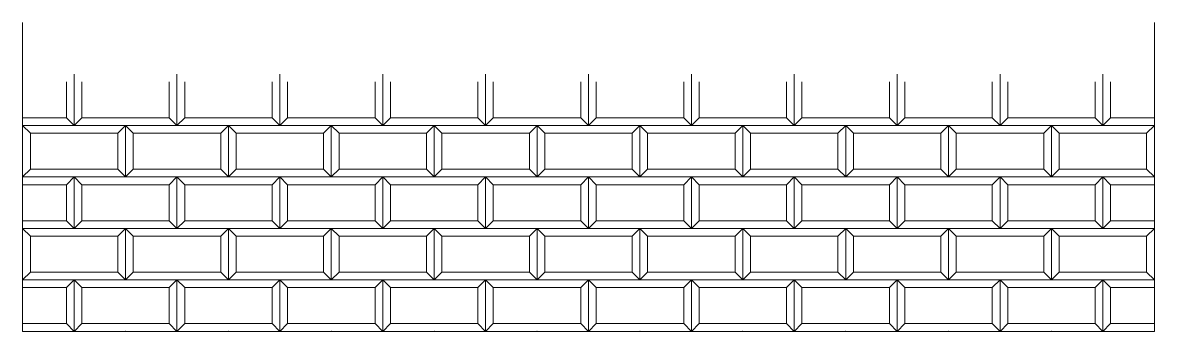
# Model space of a CAD drawing. Header units: centimetres. Extents: x -2268 to 4168, y -1681 to 1458.
# Drawn here: x 3101.7 to 3303.4, y 366.1 to 421.1 of the extents above; entities that cross this region are included whole.
import ezdxf

# ---------------------------------------------------------------- set-up
doc = ezdxf.new("R2010")
doc.units = ezdxf.units.CM
doc.layers.add('PDF11_Text_Num_Penna__4', color=4, linetype='Continuous', lineweight=18)
doc.layers.add('PDF11_Text_Num_Penna__5', color=5, linetype='Continuous', lineweight=18)

msp = doc.modelspace()

# ---------------------------------------------------------------- linework, layer by layer
at = {"layer": 'PDF11_Text_Num_Penna__4', "color": 4, "linetype": 'Continuous', "lineweight": 18}
for p, q in [((3109.5028, 404.1275), (3109.5028, 410.5442)), ((3112.2528, 404.1275), (3112.2528, 410.5442)), ((3127.8362, 404.1275), (3127.8362, 410.5442)), ((3130.5862, 404.1275), (3130.5862, 410.5442)), ((3146.1695, 404.1275), (3146.1695, 410.5442)), ((3148.9195, 404.1275), (3148.9195, 410.5442)), ((3164.5028, 404.1275), (3164.5028, 410.5442)), ((3167.2528, 404.1275), (3167.2528, 410.5442)), ((3182.8362, 404.1275), (3182.8362, 410.5442)), ((3185.5862, 404.1275), (3185.5862, 410.5442)), ((3201.1695, 404.1275), (3201.1695, 410.5442)), ((3203.9195, 404.1275), (3203.9195, 410.5442)), ((3219.5028, 404.1275), (3219.5028, 410.5442)), ((3222.2528, 404.1275), (3222.2528, 410.5442)), ((3237.8362, 404.1275), (3237.8362, 410.5442)), ((3240.5862, 404.1275), (3240.5862, 410.5442)), ((3256.1695, 404.1275), (3256.1695, 410.5442)), ((3258.9195, 404.1275), (3258.9195, 410.5442)), ((3274.5028, 404.1275), (3274.5028, 410.5442)), ((3277.2528, 404.1275), (3277.2528, 410.5442)), ((3292.8362, 404.1275), (3292.8362, 410.5442)), ((3295.5862, 404.1275), (3295.5862, 410.5442)), ((3109.5028, 404.1275), (3101.7112, 404.1275)), ((3109.5028, 404.1275), (3110.8778, 402.7525)), ((3112.2528, 404.1275), (3110.8778, 402.7525)), ((3127.8362, 404.1275), (3112.2528, 404.1275)), ((3127.8362, 404.1275), (3129.2112, 402.7525)), ((3130.5862, 404.1275), (3129.2112, 402.7525)), ((3146.1695, 404.1275), (3130.5862, 404.1275)), ((3146.1695, 404.1275), (3147.5445, 402.7525)), ((3148.9195, 404.1275), (3147.5445, 402.7525)), ((3164.5028, 404.1275), (3148.9195, 404.1275)), ((3164.5028, 404.1275), (3165.8778, 402.7525)), ((3167.2528, 404.1275), (3165.8778, 402.7525)), ((3182.8362, 404.1275), (3167.2528, 404.1275)), ((3182.8362, 404.1275), (3184.2112, 402.7525)), ((3185.5862, 404.1275), (3184.2112, 402.7525)), ((3201.1695, 404.1275), (3185.5862, 404.1275)), ((3201.1695, 404.1275), (3202.5445, 402.7525)), ((3203.9195, 404.1275), (3202.5445, 402.7525)), ((3219.5028, 404.1275), (3203.9195, 404.1275)), ((3219.5028, 404.1275), (3220.8778, 402.7525)), ((3222.2528, 404.1275), (3220.8778, 402.7525)), ((3237.8362, 404.1275), (3222.2528, 404.1275)), ((3237.8362, 404.1275), (3239.2112, 402.7525)), ((3240.5862, 404.1275), (3239.2112, 402.7525)), ((3256.1695, 404.1275), (3240.5862, 404.1275)), ((3256.1695, 404.1275), (3257.5445, 402.7525)), ((3258.9195, 404.1275), (3257.5445, 402.7525)), ((3274.5028, 404.1275), (3258.9195, 404.1275)), ((3274.5028, 404.1275), (3275.8778, 402.7525)), ((3277.2528, 404.1275), (3275.8778, 402.7525)), ((3292.8362, 404.1275), (3277.2528, 404.1275)), ((3292.8362, 404.1275), (3294.2112, 402.7525)), ((3295.5862, 404.1275), (3294.2112, 402.7525)), ((3303.3778, 404.1275), (3295.5862, 404.1275)), ((3101.7112, 402.7525), (3103.0862, 401.3775)), ((3118.6695, 401.3775), (3103.0862, 401.3775)), ((3103.0862, 394.9609), (3103.0862, 401.3775)), ((3118.6695, 401.3775), (3120.0445, 402.7525)), ((3118.6695, 394.9609), (3118.6695, 401.3775)), ((3120.0445, 402.7525), (3121.4195, 401.3775)), ((3137.0028, 401.3775), (3121.4195, 401.3775)), ((3121.4195, 394.9609), (3121.4195, 401.3775)), ((3137.0028, 401.3775), (3138.3778, 402.7525)), ((3137.0028, 394.9609), (3137.0028, 401.3775)), ((3138.3778, 402.7525), (3139.7528, 401.3775)), ((3155.3362, 401.3775), (3139.7528, 401.3775)), ((3139.7528, 394.9609), (3139.7528, 401.3775)), ((3155.3362, 401.3775), (3156.7112, 402.7525)), ((3155.3362, 394.9609), (3155.3362, 401.3775)), ((3156.7112, 402.7525), (3158.0862, 401.3775)), ((3173.6695, 401.3775), (3158.0862, 401.3775)), ((3158.0862, 394.9609), (3158.0862, 401.3775)), ((3173.6695, 401.3775), (3175.0445, 402.7525)), ((3173.6695, 394.9609), (3173.6695, 401.3775)), ((3175.0445, 402.7525), (3176.4195, 401.3775)), ((3192.0028, 401.3775), (3176.4195, 401.3775)), ((3176.4195, 394.9609), (3176.4195, 401.3775)), ((3192.0028, 401.3775), (3193.3778, 402.7525)), ((3192.0028, 394.9609), (3192.0028, 401.3775)), ((3193.3778, 402.7525), (3194.7528, 401.3775)), ((3210.3362, 401.3775), (3194.7528, 401.3775)), ((3194.7528, 394.9609), (3194.7528, 401.3775)), ((3210.3362, 401.3775), (3211.7112, 402.7525)), ((3210.3362, 394.9609), (3210.3362, 401.3775)), ((3211.7112, 402.7525), (3213.0862, 401.3775)), ((3228.6695, 401.3775), (3213.0862, 401.3775)), ((3213.0862, 394.9609), (3213.0862, 401.3775)), ((3228.6695, 401.3775), (3230.0445, 402.7525)), ((3228.6695, 394.9609), (3228.6695, 401.3775)), ((3230.0445, 402.7525), (3231.4195, 401.3775)), ((3247.0028, 401.3775), (3231.4195, 401.3775)), ((3231.4195, 394.9609), (3231.4195, 401.3775)), ((3247.0028, 401.3775), (3248.3778, 402.7525)), ((3247.0028, 394.9609), (3247.0028, 401.3775)), ((3248.3778, 402.7525), (3249.7528, 401.3775)), ((3265.3362, 401.3775), (3249.7528, 401.3775)), ((3249.7528, 394.9609), (3249.7528, 401.3775)), ((3265.3362, 401.3775), (3266.7112, 402.7525)), ((3265.3362, 394.9609), (3265.3362, 401.3775)), ((3266.7112, 402.7525), (3268.0862, 401.3775)), ((3283.6695, 401.3775), (3268.0862, 401.3775)), ((3268.0862, 394.9609), (3268.0862, 401.3775)), ((3283.6695, 401.3775), (3285.0445, 402.7525)), ((3283.6695, 394.9609), (3283.6695, 401.3775)), ((3285.0445, 402.7525), (3286.4195, 401.3775)), ((3302.0028, 401.3775), (3286.4195, 401.3775)), ((3286.4195, 394.9609), (3286.4195, 401.3775)), ((3302.0028, 401.3775), (3303.3778, 402.7525)), ((3302.0028, 394.9609), (3302.0028, 401.3775)), ((3103.0862, 394.9609), (3101.7112, 393.5859)), ((3118.6695, 394.9609), (3103.0862, 394.9609)), ((3109.5028, 392.2109), (3110.8778, 393.5859)), ((3110.8778, 393.5859), (3112.2528, 392.2109)), ((3118.6695, 394.9609), (3120.0445, 393.5859)), ((3121.4195, 394.9609), (3120.0445, 393.5859)), ((3137.0028, 394.9609), (3121.4195, 394.9609)), ((3127.8362, 392.2109), (3129.2112, 393.5859)), ((3129.2112, 393.5859), (3130.5862, 392.2109)), ((3137.0028, 394.9609), (3138.3778, 393.5859)), ((3139.7528, 394.9609), (3138.3778, 393.5859)), ((3155.3362, 394.9609), (3139.7528, 394.9609)), ((3146.1695, 392.2109), (3147.5445, 393.5859)), ((3147.5445, 393.5859), (3148.9195, 392.2109)), ((3155.3362, 394.9609), (3156.7112, 393.5859)), ((3158.0862, 394.9609), (3156.7112, 393.5859)), ((3173.6695, 394.9609), (3158.0862, 394.9609)), ((3164.5028, 392.2109), (3165.8778, 393.5859)), ((3165.8778, 393.5859), (3167.2528, 392.2109)), ((3173.6695, 394.9609), (3175.0445, 393.5859)), ((3176.4195, 394.9609), (3175.0445, 393.5859)), ((3192.0028, 394.9609), (3176.4195, 394.9609)), ((3182.8362, 392.2109), (3184.2112, 393.5859)), ((3184.2112, 393.5859), (3185.5862, 392.2109)), ((3192.0028, 394.9609), (3193.3778, 393.5859)), ((3194.7528, 394.9609), (3193.3778, 393.5859)), ((3210.3362, 394.9609), (3194.7528, 394.9609)), ((3201.1695, 392.2109), (3202.5445, 393.5859)), ((3202.5445, 393.5859), (3203.9195, 392.2109)), ((3210.3362, 394.9609), (3211.7112, 393.5859)), ((3213.0862, 394.9609), (3211.7112, 393.5859)), ((3228.6695, 394.9609), (3213.0862, 394.9609)), ((3219.5028, 392.2109), (3220.8778, 393.5859)), ((3220.8778, 393.5859), (3222.2528, 392.2109)), ((3228.6695, 394.9609), (3230.0445, 393.5859)), ((3231.4195, 394.9609), (3230.0445, 393.5859)), ((3247.0028, 394.9609), (3231.4195, 394.9609)), ((3237.8362, 392.2109), (3239.2112, 393.5859)), ((3239.2112, 393.5859), (3240.5862, 392.2109)), ((3247.0028, 394.9609), (3248.3778, 393.5859)), ((3249.7528, 394.9609), (3248.3778, 393.5859)), ((3265.3362, 394.9609), (3249.7528, 394.9609)), ((3256.1695, 392.2109), (3257.5445, 393.5859)), ((3257.5445, 393.5859), (3258.9195, 392.2109)), ((3265.3362, 394.9609), (3266.7112, 393.5859)), ((3268.0862, 394.9609), (3266.7112, 393.5859)), ((3283.6695, 394.9609), (3268.0862, 394.9609)), ((3274.5028, 392.2109), (3275.8778, 393.5859)), ((3275.8778, 393.5859), (3277.2528, 392.2109)), ((3283.6695, 394.9609), (3285.0445, 393.5859)), ((3286.4195, 394.9609), (3285.0445, 393.5859)), ((3302.0028, 394.9609), (3286.4195, 394.9609)), ((3292.8362, 392.2109), (3294.2112, 393.5859)), ((3294.2112, 393.5859), (3295.5862, 392.2109)), ((3302.0028, 394.9609), (3303.3778, 393.5859)), ((3109.5028, 392.2109), (3101.7112, 392.2109)), ((3109.5028, 385.7942), (3109.5028, 392.2109)), ((3127.8362, 392.2109), (3112.2528, 392.2109)), ((3112.2528, 385.7942), (3112.2528, 392.2109)), ((3127.8362, 385.7942), (3127.8362, 392.2109)), ((3146.1695, 392.2109), (3130.5862, 392.2109)), ((3130.5862, 385.7942), (3130.5862, 392.2109)), ((3146.1695, 385.7942), (3146.1695, 392.2109)), ((3164.5028, 392.2109), (3148.9195, 392.2109)), ((3148.9195, 385.7942), (3148.9195, 392.2109)), ((3164.5028, 385.7942), (3164.5028, 392.2109)), ((3182.8362, 392.2109), (3167.2528, 392.2109)), ((3167.2528, 385.7942), (3167.2528, 392.2109)), ((3182.8362, 385.7942), (3182.8362, 392.2109)), ((3201.1695, 392.2109), (3185.5862, 392.2109)), ((3185.5862, 385.7942), (3185.5862, 392.2109)), ((3201.1695, 385.7942), (3201.1695, 392.2109)), ((3219.5028, 392.2109), (3203.9195, 392.2109)), ((3203.9195, 385.7942), (3203.9195, 392.2109)), ((3219.5028, 385.7942), (3219.5028, 392.2109)), ((3237.8362, 392.2109), (3222.2528, 392.2109)), ((3222.2528, 385.7942), (3222.2528, 392.2109)), ((3237.8362, 385.7942), (3237.8362, 392.2109)), ((3256.1695, 392.2109), (3240.5862, 392.2109)), ((3240.5862, 385.7942), (3240.5862, 392.2109)), ((3256.1695, 385.7942), (3256.1695, 392.2109)), ((3274.5028, 392.2109), (3258.9195, 392.2109)), ((3258.9195, 385.7942), (3258.9195, 392.2109)), ((3274.5028, 385.7942), (3274.5028, 392.2109)), ((3292.8362, 392.2109), (3277.2528, 392.2109)), ((3277.2528, 385.7942), (3277.2528, 392.2109)), ((3292.8362, 385.7942), (3292.8362, 392.2109)), ((3303.3778, 392.2109), (3295.5862, 392.2109)), ((3295.5862, 385.7942), (3295.5862, 392.2109)), ((3109.5028, 385.7942), (3101.7112, 385.7942)), ((3109.5028, 385.7942), (3110.8778, 384.4192)), ((3112.2528, 385.7942), (3110.8778, 384.4192)), ((3127.8362, 385.7942), (3112.2528, 385.7942)), ((3127.8362, 385.7942), (3129.2112, 384.4192)), ((3130.5862, 385.7942), (3129.2112, 384.4192)), ((3146.1695, 385.7942), (3130.5862, 385.7942)), ((3146.1695, 385.7942), (3147.5445, 384.4192)), ((3148.9195, 385.7942), (3147.5445, 384.4192)), ((3164.5028, 385.7942), (3148.9195, 385.7942)), ((3164.5028, 385.7942), (3165.8778, 384.4192)), ((3167.2528, 385.7942), (3165.8778, 384.4192)), ((3182.8362, 385.7942), (3167.2528, 385.7942)), ((3182.8362, 385.7942), (3184.2112, 384.4192)), ((3185.5862, 385.7942), (3184.2112, 384.4192)), ((3201.1695, 385.7942), (3185.5862, 385.7942)), ((3201.1695, 385.7942), (3202.5445, 384.4192)), ((3203.9195, 385.7942), (3202.5445, 384.4192)), ((3219.5028, 385.7942), (3203.9195, 385.7942)), ((3219.5028, 385.7942), (3220.8778, 384.4192)), ((3222.2528, 385.7942), (3220.8778, 384.4192)), ((3237.8362, 385.7942), (3222.2528, 385.7942)), ((3237.8362, 385.7942), (3239.2112, 384.4192)), ((3240.5862, 385.7942), (3239.2112, 384.4192)), ((3256.1695, 385.7942), (3240.5862, 385.7942)), ((3256.1695, 385.7942), (3257.5445, 384.4192)), ((3258.9195, 385.7942), (3257.5445, 384.4192)), ((3274.5028, 385.7942), (3258.9195, 385.7942)), ((3274.5028, 385.7942), (3275.8778, 384.4192)), ((3277.2528, 385.7942), (3275.8778, 384.4192)), ((3292.8362, 385.7942), (3277.2528, 385.7942)), ((3292.8362, 385.7942), (3294.2112, 384.4192)), ((3295.5862, 385.7942), (3294.2112, 384.4192)), ((3303.3778, 385.7942), (3295.5862, 385.7942)), ((3101.7112, 384.4192), (3103.0862, 383.0442)), ((3118.6695, 383.0442), (3120.0445, 384.4192)), ((3120.0445, 384.4192), (3121.4195, 383.0442)), ((3137.0028, 383.0442), (3138.3778, 384.4192)), ((3138.3778, 384.4192), (3139.7528, 383.0442)), ((3155.3362, 383.0442), (3156.7112, 384.4192)), ((3156.7112, 384.4192), (3158.0862, 383.0442)), ((3173.6695, 383.0442), (3175.0445, 384.4192)), ((3175.0445, 384.4192), (3176.4195, 383.0442)), ((3192.0028, 383.0442), (3193.3778, 384.4192)), ((3193.3778, 384.4192), (3194.7528, 383.0442)), ((3210.3362, 383.0442), (3211.7112, 384.4192)), ((3211.7112, 384.4192), (3213.0862, 383.0442)), ((3228.6695, 383.0442), (3230.0445, 384.4192)), ((3230.0445, 384.4192), (3231.4195, 383.0442)), ((3247.0028, 383.0442), (3248.3778, 384.4192)), ((3248.3778, 384.4192), (3249.7528, 383.0442)), ((3265.3362, 383.0442), (3266.7112, 384.4192)), ((3266.7112, 384.4192), (3268.0862, 383.0442)), ((3283.6695, 383.0442), (3285.0445, 384.4192)), ((3285.0445, 384.4192), (3286.4195, 383.0442)), ((3302.0028, 383.0442), (3303.3778, 384.4192)), ((3118.6695, 383.0442), (3103.0862, 383.0442)), ((3103.0862, 376.6275), (3103.0862, 383.0442)), ((3118.6695, 376.6275), (3118.6695, 383.0442)), ((3137.0028, 383.0442), (3121.4195, 383.0442)), ((3121.4195, 376.6275), (3121.4195, 383.0442)), ((3137.0028, 376.6275), (3137.0028, 383.0442)), ((3155.3362, 383.0442), (3139.7528, 383.0442)), ((3139.7528, 376.6275), (3139.7528, 383.0442)), ((3155.3362, 376.6275), (3155.3362, 383.0442)), ((3173.6695, 383.0442), (3158.0862, 383.0442)), ((3158.0862, 376.6275), (3158.0862, 383.0442)), ((3173.6695, 376.6275), (3173.6695, 383.0442)), ((3192.0028, 383.0442), (3176.4195, 383.0442)), ((3176.4195, 376.6275), (3176.4195, 383.0442)), ((3192.0028, 376.6275), (3192.0028, 383.0442)), ((3210.3362, 383.0442), (3194.7528, 383.0442)), ((3194.7528, 376.6275), (3194.7528, 383.0442)), ((3210.3362, 376.6275), (3210.3362, 383.0442)), ((3228.6695, 383.0442), (3213.0862, 383.0442)), ((3213.0862, 376.6275), (3213.0862, 383.0442)), ((3228.6695, 376.6275), (3228.6695, 383.0442)), ((3247.0028, 383.0442), (3231.4195, 383.0442)), ((3231.4195, 376.6275), (3231.4195, 383.0442)), ((3247.0028, 376.6275), (3247.0028, 383.0442)), ((3265.3362, 383.0442), (3249.7528, 383.0442)), ((3249.7528, 376.6275), (3249.7528, 383.0442)), ((3265.3362, 376.6275), (3265.3362, 383.0442)), ((3283.6695, 383.0442), (3268.0862, 383.0442)), ((3268.0862, 376.6275), (3268.0862, 383.0442)), ((3283.6695, 376.6275), (3283.6695, 383.0442)), ((3302.0028, 383.0442), (3286.4195, 383.0442)), ((3286.4195, 376.6275), (3286.4195, 383.0442)), ((3302.0028, 376.6275), (3302.0028, 383.0442)), ((3103.0862, 376.6275), (3101.7112, 375.2525)), ((3118.6695, 376.6275), (3103.0862, 376.6275)), ((3109.5028, 373.8775), (3110.8778, 375.2525)), ((3110.8778, 375.2525), (3112.2528, 373.8775)), ((3118.6695, 376.6275), (3120.0445, 375.2525)), ((3121.4195, 376.6275), (3120.0445, 375.2525)), ((3137.0028, 376.6275), (3121.4195, 376.6275)), ((3127.8362, 373.8775), (3129.2112, 375.2525)), ((3129.2112, 375.2525), (3130.5862, 373.8775)), ((3137.0028, 376.6275), (3138.3778, 375.2525)), ((3139.7528, 376.6275), (3138.3778, 375.2525)), ((3155.3362, 376.6275), (3139.7528, 376.6275)), ((3146.1695, 373.8775), (3147.5445, 375.2525)), ((3147.5445, 375.2525), (3148.9195, 373.8775)), ((3155.3362, 376.6275), (3156.7112, 375.2525)), ((3158.0862, 376.6275), (3156.7112, 375.2525)), ((3173.6695, 376.6275), (3158.0862, 376.6275)), ((3164.5028, 373.8775), (3165.8778, 375.2525)), ((3165.8778, 375.2525), (3167.2528, 373.8775)), ((3173.6695, 376.6275), (3175.0445, 375.2525)), ((3176.4195, 376.6275), (3175.0445, 375.2525)), ((3192.0028, 376.6275), (3176.4195, 376.6275)), ((3182.8362, 373.8775), (3184.2112, 375.2525)), ((3184.2112, 375.2525), (3185.5862, 373.8775)), ((3192.0028, 376.6275), (3193.3778, 375.2525)), ((3194.7528, 376.6275), (3193.3778, 375.2525)), ((3210.3362, 376.6275), (3194.7528, 376.6275)), ((3201.1695, 373.8775), (3202.5445, 375.2525)), ((3202.5445, 375.2525), (3203.9195, 373.8775)), ((3210.3362, 376.6275), (3211.7112, 375.2525)), ((3213.0862, 376.6275), (3211.7112, 375.2525)), ((3228.6695, 376.6275), (3213.0862, 376.6275)), ((3219.5028, 373.8775), (3220.8778, 375.2525)), ((3220.8778, 375.2525), (3222.2528, 373.8775)), ((3228.6695, 376.6275), (3230.0445, 375.2525)), ((3231.4195, 376.6275), (3230.0445, 375.2525)), ((3247.0028, 376.6275), (3231.4195, 376.6275)), ((3237.8362, 373.8775), (3239.2112, 375.2525)), ((3239.2112, 375.2525), (3240.5862, 373.8775)), ((3247.0028, 376.6275), (3248.3778, 375.2525)), ((3249.7528, 376.6275), (3248.3778, 375.2525)), ((3265.3362, 376.6275), (3249.7528, 376.6275)), ((3256.1695, 373.8775), (3257.5445, 375.2525)), ((3257.5445, 375.2525), (3258.9195, 373.8775)), ((3265.3362, 376.6275), (3266.7112, 375.2525)), ((3268.0862, 376.6275), (3266.7112, 375.2525)), ((3283.6695, 376.6275), (3268.0862, 376.6275)), ((3274.5028, 373.8775), (3275.8778, 375.2525)), ((3275.8778, 375.2525), (3277.2528, 373.8775)), ((3283.6695, 376.6275), (3285.0445, 375.2525)), ((3286.4195, 376.6275), (3285.0445, 375.2525)), ((3302.0028, 376.6275), (3286.4195, 376.6275)), ((3292.8362, 373.8775), (3294.2112, 375.2525)), ((3294.2112, 375.2525), (3295.5862, 373.8775)), ((3302.0028, 376.6275), (3303.3778, 375.2525)), ((3109.5028, 373.8775), (3101.7112, 373.8775)), ((3109.5028, 367.4609), (3109.5028, 373.8775)), ((3127.8362, 373.8775), (3112.2528, 373.8775)), ((3112.2528, 367.4609), (3112.2528, 373.8775)), ((3127.8362, 367.4609), (3127.8362, 373.8775)), ((3146.1695, 373.8775), (3130.5862, 373.8775)), ((3130.5862, 367.4609), (3130.5862, 373.8775)), ((3146.1695, 367.4609), (3146.1695, 373.8775)), ((3164.5028, 373.8775), (3148.9195, 373.8775)), ((3148.9195, 367.4609), (3148.9195, 373.8775)), ((3164.5028, 367.4609), (3164.5028, 373.8775)), ((3182.8362, 373.8775), (3167.2528, 373.8775)), ((3167.2528, 367.4609), (3167.2528, 373.8775)), ((3182.8362, 367.4609), (3182.8362, 373.8775)), ((3201.1695, 373.8775), (3185.5862, 373.8775)), ((3185.5862, 367.4609), (3185.5862, 373.8775)), ((3201.1695, 367.4609), (3201.1695, 373.8775)), ((3219.5028, 373.8775), (3203.9195, 373.8775)), ((3203.9195, 367.4609), (3203.9195, 373.8775)), ((3219.5028, 367.4609), (3219.5028, 373.8775)), ((3237.8362, 373.8775), (3222.2528, 373.8775)), ((3222.2528, 367.4609), (3222.2528, 373.8775)), ((3237.8362, 367.4609), (3237.8362, 373.8775)), ((3256.1695, 373.8775), (3240.5862, 373.8775)), ((3240.5862, 367.4609), (3240.5862, 373.8775)), ((3256.1695, 367.4609), (3256.1695, 373.8775)), ((3274.5028, 373.8775), (3258.9195, 373.8775)), ((3258.9195, 367.4609), (3258.9195, 373.8775)), ((3274.5028, 367.4609), (3274.5028, 373.8775)), ((3292.8362, 373.8775), (3277.2528, 373.8775)), ((3277.2528, 367.4609), (3277.2528, 373.8775)), ((3292.8362, 367.4609), (3292.8362, 373.8775)), ((3303.3778, 373.8775), (3295.5862, 373.8775)), ((3295.5862, 367.4609), (3295.5862, 373.8775)), ((3109.5028, 367.4609), (3101.7112, 367.4609)), ((3109.5028, 367.4609), (3110.8778, 366.0859)), ((3112.2528, 367.4609), (3110.8778, 366.0859)), ((3127.8362, 367.4609), (3112.2528, 367.4609)), ((3127.8362, 367.4609), (3129.2112, 366.0859)), ((3130.5862, 367.4609), (3129.2112, 366.0859)), ((3146.1695, 367.4609), (3130.5862, 367.4609)), ((3146.1695, 367.4609), (3147.5445, 366.0859)), ((3148.9195, 367.4609), (3147.5445, 366.0859)), ((3164.5028, 367.4609), (3148.9195, 367.4609)), ((3164.5028, 367.4609), (3165.8778, 366.0859)), ((3167.2528, 367.4609), (3165.8778, 366.0859)), ((3182.8362, 367.4609), (3167.2528, 367.4609)), ((3182.8362, 367.4609), (3184.2112, 366.0859)), ((3185.5862, 367.4609), (3184.2112, 366.0859)), ((3201.1695, 367.4609), (3185.5862, 367.4609)), ((3201.1695, 367.4609), (3202.5445, 366.0859)), ((3203.9195, 367.4609), (3202.5445, 366.0859)), ((3219.5028, 367.4609), (3203.9195, 367.4609)), ((3219.5028, 367.4609), (3220.8778, 366.0859)), ((3222.2528, 367.4609), (3220.8778, 366.0859)), ((3237.8362, 367.4609), (3222.2528, 367.4609)), ((3237.8362, 367.4609), (3239.2112, 366.0859)), ((3240.5862, 367.4609), (3239.2112, 366.0859)), ((3256.1695, 367.4609), (3240.5862, 367.4609)), ((3256.1695, 367.4609), (3257.5445, 366.0859)), ((3258.9195, 367.4609), (3257.5445, 366.0859)), ((3274.5028, 367.4609), (3258.9195, 367.4609)), ((3274.5028, 367.4609), (3275.8778, 366.0859)), ((3277.2528, 367.4609), (3275.8778, 366.0859)), ((3292.8362, 367.4609), (3277.2528, 367.4609)), ((3292.8362, 367.4609), (3294.2112, 366.0859)), ((3295.5862, 367.4609), (3294.2112, 366.0859)), ((3303.3778, 367.4609), (3295.5862, 367.4609))]:
    msp.add_line(p, q, dxfattribs=at)
for p in [(3110.8778, 366.0859), (3110.8778, 366.0859), (3120.0445, 366.0859), (3129.2112, 366.0859), (3129.2112, 366.0859), (3138.3778, 366.0859), (3147.5445, 366.0859), (3147.5445, 366.0859), (3156.7112, 366.0859), (3165.8778, 366.0859), (3165.8778, 366.0859), (3175.0445, 366.0859), (3184.2112, 366.0859), (3184.2112, 366.0859), (3193.3778, 366.0859), (3202.5445, 366.0859), (3202.5445, 366.0859), (3211.7112, 366.0859), (3220.8778, 366.0859), (3220.8778, 366.0859), (3230.0445, 366.0859), (3239.2112, 366.0859), (3239.2112, 366.0859), (3248.3778, 366.0859), (3257.5445, 366.0859), (3257.5445, 366.0859), (3266.7112, 366.0859), (3275.8778, 366.0859), (3275.8778, 366.0859), (3285.0445, 366.0859), (3294.2112, 366.0859), (3294.2112, 366.0859), (3303.3778, 366.0859)]:
    msp.add_point(p, dxfattribs=at)
at = {"layer": 'PDF11_Text_Num_Penna__5', "color": 5, "linetype": 'Continuous', "lineweight": 18}
for p, q in [((3101.7112, 366.0859), (3101.7112, 421.0859)), ((3303.3778, 366.0859), (3303.3778, 421.0859)), ((3110.8778, 402.7525), (3110.8778, 411.9192)), ((3129.2112, 402.7525), (3129.2112, 411.9192)), ((3147.5445, 402.7525), (3147.5445, 411.9192)), ((3165.8778, 402.7525), (3165.8778, 411.9192)), ((3184.2112, 402.7525), (3184.2112, 411.9192)), ((3202.5445, 402.7525), (3202.5445, 411.9192)), ((3220.8778, 402.7525), (3220.8778, 411.9192)), ((3239.2112, 402.7525), (3239.2112, 411.9192)), ((3257.5445, 402.7525), (3257.5445, 411.9192)), ((3275.8778, 402.7525), (3275.8778, 411.9192)), ((3294.2112, 402.7525), (3294.2112, 411.9192)), ((3303.3778, 402.7525), (3101.7112, 402.7525)), ((3120.0445, 393.5859), (3120.0445, 402.7525)), ((3138.3778, 393.5859), (3138.3778, 402.7525)), ((3156.7112, 393.5859), (3156.7112, 402.7525)), ((3175.0445, 393.5859), (3175.0445, 402.7525)), ((3193.3778, 393.5859), (3193.3778, 402.7525)), ((3211.7112, 393.5859), (3211.7112, 402.7525)), ((3230.0445, 393.5859), (3230.0445, 402.7525)), ((3248.3778, 393.5859), (3248.3778, 402.7525)), ((3266.7112, 393.5859), (3266.7112, 402.7525)), ((3285.0445, 393.5859), (3285.0445, 402.7525)), ((3303.3778, 393.5859), (3101.7112, 393.5859)), ((3110.8778, 384.4192), (3110.8778, 393.5859)), ((3129.2112, 384.4192), (3129.2112, 393.5859)), ((3147.5445, 384.4192), (3147.5445, 393.5859)), ((3165.8778, 384.4192), (3165.8778, 393.5859)), ((3184.2112, 384.4192), (3184.2112, 393.5859)), ((3202.5445, 384.4192), (3202.5445, 393.5859)), ((3220.8778, 384.4192), (3220.8778, 393.5859)), ((3239.2112, 384.4192), (3239.2112, 393.5859)), ((3257.5445, 384.4192), (3257.5445, 393.5859)), ((3275.8778, 384.4192), (3275.8778, 393.5859)), ((3294.2112, 384.4192), (3294.2112, 393.5859)), ((3303.3778, 384.4192), (3101.7112, 384.4192)), ((3120.0445, 375.2525), (3120.0445, 384.4192)), ((3138.3778, 375.2525), (3138.3778, 384.4192)), ((3156.7112, 375.2525), (3156.7112, 384.4192)), ((3175.0445, 375.2525), (3175.0445, 384.4192)), ((3193.3778, 375.2525), (3193.3778, 384.4192)), ((3211.7112, 375.2525), (3211.7112, 384.4192)), ((3230.0445, 375.2525), (3230.0445, 384.4192)), ((3248.3778, 375.2525), (3248.3778, 384.4192)), ((3266.7112, 375.2525), (3266.7112, 384.4192)), ((3285.0445, 375.2525), (3285.0445, 384.4192)), ((3303.3778, 375.2525), (3101.7112, 375.2525)), ((3110.8778, 366.0859), (3110.8778, 375.2525)), ((3129.2112, 366.0859), (3129.2112, 375.2525)), ((3147.5445, 366.0859), (3147.5445, 375.2525)), ((3165.8778, 366.0859), (3165.8778, 375.2525)), ((3184.2112, 366.0859), (3184.2112, 375.2525)), ((3202.5445, 366.0859), (3202.5445, 375.2525)), ((3220.8778, 366.0859), (3220.8778, 375.2525)), ((3239.2112, 366.0859), (3239.2112, 375.2525)), ((3257.5445, 366.0859), (3257.5445, 375.2525)), ((3275.8778, 366.0859), (3275.8778, 375.2525)), ((3294.2112, 366.0859), (3294.2112, 375.2525)), ((3303.3778, 366.0859), (3101.7112, 366.0859))]:
    msp.add_line(p, q, dxfattribs=at)
for p in [(3120.0445, 366.0859), (3138.3778, 366.0859), (3156.7112, 366.0859), (3175.0445, 366.0859), (3193.3778, 366.0859), (3211.7112, 366.0859), (3230.0445, 366.0859), (3248.3778, 366.0859), (3266.7112, 366.0859), (3285.0445, 366.0859)]:
    msp.add_point(p, dxfattribs=at)

doc.saveas('drawing.dxf')
